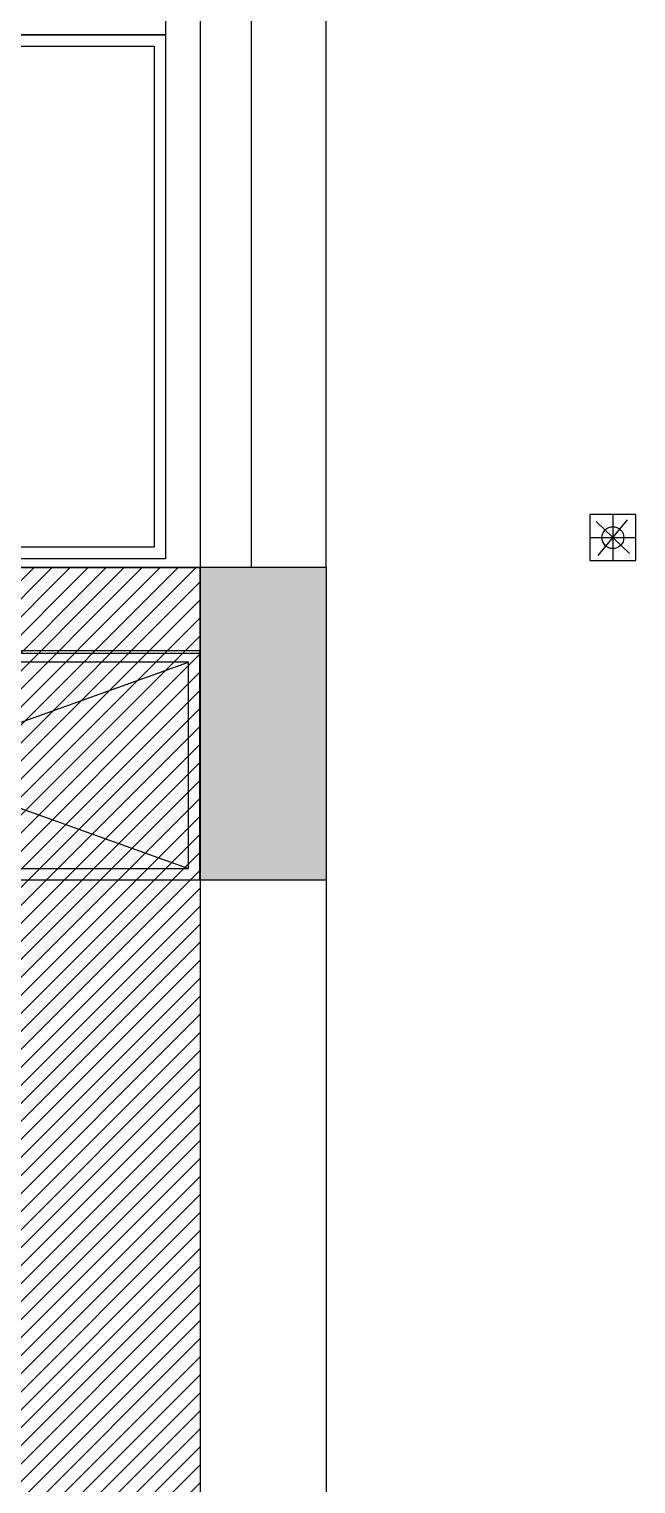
# Model space of a CAD drawing. Header units: millimetres. Extents: x -108767 to 78913, y -380878 to 1470.
# Drawn here: x -49429 to -48371, y -171128 to -168591 of the extents above; entities that cross this region are included whole.
import ezdxf

# ---------------------------------------------------------------- set-up
doc = ezdxf.new("R2010")
doc.units = ezdxf.units.MM
doc.header["$LTSCALE"] = 10
for name, color, linetype in [('001增减墙体', 147, 'Continuous'), ('008天花灯具', 31, 'Continuous'), ('012到顶家具', 55, 'Continuous'), ('FF-TEXT', 50, 'Continuous'), ('NW-01-wall(原有墙体)', 255, 'Continuous')]:
    doc.layers.add(name, color=color, linetype=linetype)

# ---------------------------------------------------------------- blocks, each defined once
blk = doc.blocks.new('*U211')
blk.add_lwpolyline([(1051.02, -3053.47), (946.52, -3053.47), (946.52, -3093.47), (1051.02, -3093.47)], close=True)
at = {"color": 6}
blk.add_lwpolyline([(1049.02, -3055.47), (948.52, -3055.47), (948.52, -3091.47), (1049.02, -3091.47)], close=True, dxfattribs=at)
at = {"color": 250}
for points in [[(948.52, -3091.47), (1049.02, -3055.47)], [(948.52, -3055.47), (1049.02, -3091.47)]]:
    blk.add_lwpolyline(points, dxfattribs=at)
blk = doc.blocks.new('A$C14631449')
at = {"layer": '008天花灯具', "color": 8}
for p, q in [((1.063, 2.125), (1.063, 0)), ((1.885, 1.736), (0.241, 0.389)), ((1.801, 0.298), (0.324, 1.827)), ((0, 1.063), (2.125, 1.063))]:
    blk.add_line(p, q, dxfattribs=at)
at = {"layer": '008天花灯具'}
blk.add_lwpolyline([(2.121, 2.121), (2.121, 0.004), (0.004, 0.004), (0.004, 2.121)], close=True, dxfattribs=at)
at = {"layer": '008天花灯具', "color": 8, "extrusion": (0, 0, -1)}
blk.add_ellipse((1.063, 1.063), major_axis=(0.357, 0.357), ratio=1, start_param=2.356194490192282, end_param=8.639379797371868, dxfattribs=at)

msp = doc.modelspace()

# ---------------------------------------------------------------- hatches: boundary and pattern name
at = {"layer": '001增减墙体', "ltscale": 10}
h = msp.add_hatch(dxfattribs=at)
h.set_pattern_fill('ANSI31', color=251, scale=7)
h.set_pattern_definition([(45, (-70270.71, -180008.131), (-15.715448, 15.715448), [])])
h.paths.add_polyline_path([(-52150.9, -171429.9), (-52150.9, -170089.9), (-51340.9, -170089.9), (-51340.9, -169529.9), (-49130.9, -169529.9), (-49130.9, -171594.9), (-51340.9, -171594.9), (-51340.9, -171429.9)])
at = {"layer": 'NW-01-wall(原有墙体)'}
h = msp.add_hatch(color=250, dxfattribs=at)
h.dxf.hatch_style = 1
h.paths.add_polyline_path([(-48910.9, -169529.9), (-49130.9, -169529.9), (-49130.9, -170074.9), (-48910.9, -170074.9)])

# ---------------------------------------------------------------- linework, layer by layer
at = {"color": 4}
msp.add_lwpolyline([(-52150.9, -171429.9), (-52150.9, -170089.9), (-51340.9, -170089.9), (-51340.9, -169529.9), (-49130.9, -169529.9), (-49130.9, -171594.9), (-51340.9, -171594.9), (-51340.9, -171429.9), (-52150.9, -171429.9)], close=True, dxfattribs=at)
at = {"layer": 'FF-TEXT'}
msp.add_line((-48910.9, -170074.9), (-48910.9, -171239.9), dxfattribs=at)
at = {"layer": 'NW-01-wall(原有墙体)'}
for p, q in [((-49130.9, -166894.9), (-49130.9, -169529.9)), ((-49040.9, -169529.9), (-49040.9, -166894.9)), ((-48910.9, -169529.9), (-48910.9, -166894.9)), ((-48910.9, -169529.9), (-49130.9, -169529.9)), ((-49130.9, -170074.9), (-49130.9, -169529.9)), ((-48910.9, -169529.9), (-48910.9, -170074.9)), ((-48910.9, -170074.9), (-49130.9, -170074.9))]:
    msp.add_line(p, q, dxfattribs=at)
for points in [[(-51340.9, -169529.9), (-51340.9, -166301.9), (-49130.9, -166301.9), (-49130.9, -169529.9)], [(-51220.9, -169514.4), (-51220.9, -166361.9), (-49190.9, -166361.9), (-49190.9, -169514.4)], [(-51220.9, -168600.5), (-51220.9, -167481.2), (-49190.9, -167481.2), (-49190.9, -168600.5)], [(-51220.9, -169514.4), (-51220.9, -168600.5), (-49190.9, -168600.5), (-49190.9, -169514.4)], [(-51200.9, -169494.4), (-51200.9, -168620.5), (-49210.9, -168620.5), (-49210.9, -169494.4)]]:
    msp.add_lwpolyline(points, close=True, dxfattribs=at)
for points in [[(-49130.9, -169529.9), (-51220.9, -169529.9)], [(-49130.9, -169679.9), (-51340.9, -169679.9)]]:
    msp.add_lwpolyline(points, dxfattribs=at)

# ---------------------------------------------------------------- block references
at = {"layer": '008天花灯具', "ltscale": 10, "xscale": -37.80000000004657, "yscale": 37.80000000004657, "zscale": 37.80000000004657, "rotation": 90}
msp.add_blockref('A$C14631449', (-48370.6, -169437.4), dxfattribs=at)
at = {"layer": '012到顶家具', "ltscale": 10, "xscale": 10, "yscale": 10, "zscale": 10}
msp.add_blockref('*U211', (-59641.2, -139140.1), dxfattribs=at)

doc.saveas('drawing.dxf')
